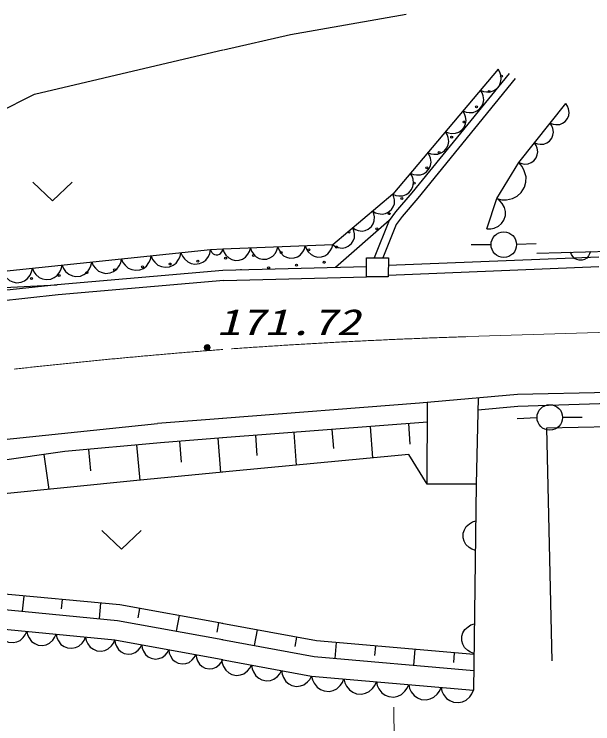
# Model space of a CAD drawing. Units: millimetres, scale not verified. Extents: x 40000 to 680000, y 20000 to 380000.
# Drawn here: x 307914 to 337264, y 231678 to 267648 of the extents above; entities that cross this region are included whole.
import ezdxf
from ezdxf.enums import TextEntityAlignment as Align

# ---------------------------------------------------------------- set-up
doc = ezdxf.new("R2010")
doc.units = ezdxf.units.MM
doc.header["$LTSCALE"] = 1000
doc.linetypes.add('CHAIN', pattern=[18.5, 12, -1.5, 3.5, -1.5])
for name, color, linetype, lineweight in [('M-BGD', 7, 'Continuous', 25), ('M-BGD-HTXT', 7, 'Continuous', 13), ('M-BMK', 2, 'CHAIN', 13)]:
    doc.layers.add(name, color=color, linetype=linetype, lineweight=lineweight)
doc.styles.add('ＭＳ ゴシック', font='')
doc.styles.get('ＭＳ ゴシック').set_extended_font_data('MS Gothic')

# ---------------------------------------------------------------- blocks, each defined once
blk = doc.blocks.new('BUHIN531')
at = {"color": 7, "linetype": 'Continuous', "lineweight": 13}
for centre, radius in [((0, 0), 150), ((0, 0), 131), ((0, 0), 112), ((0, 0), 93.8), ((0, 0), 75), ((0, 0), 56.2), ((-1, 0), 37.5), ((0, 0), 18.8)]:
    blk.add_circle(centre, radius, dxfattribs=at)
blk = doc.blocks.new('BUHIN3')
at = {"color": 7, "linetype": 'Continuous', "lineweight": 25}
blk.add_lwpolyline([(117, 1101), (-443, -156), (780, -786)], dxfattribs=at)
blk = doc.blocks.new('BUHIN359')
at = {"color": 7, "linetype": 'Continuous', "lineweight": 25}
blk.add_lwpolyline([(-257, 647), (-387, 540), (-482, 412), (-575, 229), (-596, 56), (-584, -116), (-504, -316), (-395, -449), (-261, -561), (-68, -631), (88, -655), (257, -647)], dxfattribs=at)
blk = doc.blocks.new('BUHIN360')
at = {"color": 7, "linetype": 'Continuous', "lineweight": 25}
blk.add_lwpolyline([(-573, 336), (-607, 179), (-604, 27), (-566, -164), (-481, -307), (-371, -429), (-194, -533), (-34, -570), (133, -575), (318, -514), (450, -441), (573, -336)], dxfattribs=at)
blk = doc.blocks.new('BUHIN361')
at = {"color": 7, "linetype": 'Continuous', "lineweight": 25}
blk.add_lwpolyline([(-645, 245), (-653, 78), (-623, -77), (-551, -266), (-439, -398), (-306, -504), (-106, -580), (64, -589), (235, -565), (415, -471), (537, -374), (645, -245)], dxfattribs=at)
blk = doc.blocks.new('BUHIN364')
at = {"color": 7, "linetype": 'Continuous', "lineweight": 25}
blk.add_lwpolyline([(-603, 210), (-606, 56), (-575, -87), (-504, -261), (-396, -379), (-270, -474), (-83, -539), (74, -543), (232, -517), (396, -426), (506, -332), (603, -210)], dxfattribs=at)
blk = doc.blocks.new('BUHIN396')
at = {"color": 7, "linetype": 'Continuous', "lineweight": 25}
blk.add_lwpolyline([(-205, 798), (-373, 691), (-504, 556), (-640, 355), (-690, 155), (-702, -48), (-639, -296), (-531, -468), (-390, -619), (-174, -729), (5, -781), (205, -798)], dxfattribs=at)
blk = doc.blocks.new('BUHIN397')
at = {"color": 7, "linetype": 'Continuous', "lineweight": 25}
blk.add_lwpolyline([(-120, 764), (-287, 679), (-421, 564), (-566, 389), (-631, 206), (-660, 18), (-623, -219), (-538, -390), (-420, -543), (-228, -666), (-65, -731), (120, -764)], dxfattribs=at)
blk = doc.blocks.new('BUHIN398')
at = {"color": 7, "linetype": 'Continuous', "lineweight": 25}
blk.add_circle((0, 0), 647, dxfattribs=at)
blk = doc.blocks.new('BUHIN399')
at = {"color": 7, "linetype": 'Continuous', "lineweight": 25}
blk.add_lwpolyline([(180, -467), (58, -471), (-55, -450), (-191, -401), (-287, -319), (-362, -222), (-417, -78), (-427, 45), (-411, 169), (-343, 299), (-273, 390), (-180, 467)], dxfattribs=at)
blk = doc.blocks.new('BUHIN408')
at = {"color": 7, "linetype": 'Continuous', "lineweight": 25}
blk.add_lwpolyline([(-711, -239), (-709, -56), (-670, 111), (-588, 313), (-460, 451), (-310, 557), (-89, 631), (95, 637), (280, 604), (471, 494), (603, 384), (711, 239)], dxfattribs=at)
blk = doc.blocks.new('BUHIN501')
at = {"color": 7, "linetype": 'Continuous', "lineweight": 25}
blk.add_lwpolyline([(-324, 685), (-457, 559), (-551, 414), (-639, 209), (-650, 19), (-625, -166), (-525, -378), (-397, -515), (-244, -626), (-30, -689), (140, -704), (324, -685)], dxfattribs=at)
blk = doc.blocks.new('BUHIN503')
at = {"color": 7, "linetype": 'Continuous', "lineweight": 25}
blk.add_lwpolyline([(-110, 687), (-260, 610), (-381, 506), (-510, 348), (-569, 184), (-594, 14), (-560, -199), (-483, -352), (-376, -490), (-203, -600), (-57, -658), (110, -687)], dxfattribs=at)
blk = doc.blocks.new('BUHIN504')
at = {"color": 7, "linetype": 'Continuous', "lineweight": 25}
blk.add_lwpolyline([(-179, 726), (-332, 631), (-453, 509), (-578, 328), (-625, 146), (-638, -38), (-582, -263), (-486, -420), (-359, -558), (-165, -661), (-2, -709), (179, -726)], dxfattribs=at)

msp = doc.modelspace()

# ---------------------------------------------------------------- linework, layer by layer
at = {"layer": 'M-BGD'}
for p, q in [((321928, 266623), (327803, 267648)), ((318537, 265844), (321928, 266623)), ((315979, 265257), (318499, 265844)), ((308948, 263590), (315979, 265257)), ((332456, 264853), (327117, 258529)), ((333018, 264640), (328078, 258585)), ((333328, 264388), (328382, 258324)), ((301210, 259722), (308948, 263590)), ((333511, 260125), (335902, 263121)), ((332390, 258306), (333511, 260125)), ((327117, 258529), (324073, 255954)), ((328078, 258585), (327264, 257635)), ((328382, 258324), (327588, 257400)), ((331892, 256763), (332390, 258306)), ((327264, 257635), (326940, 257189)), ((327588, 257400), (327293, 256994)), ((326940, 257189), (324212, 254803)), ((326940, 257189), (326179, 255293)), ((327293, 256994), (326609, 255292)), ((324073, 255954), (318505, 255729)), ((332097, 255961), (331097, 255952)), ((333397, 255987), (334396, 256017)), ((334429, 255531), (347689, 255923)), ((317877, 255702), (299801, 253820)), ((318499, 255729), (317877, 255702)), ((325787, 254341), (325790, 255295)), ((325790, 255295), (326893, 255291)), ((326893, 255291), (326890, 254338)), ((337564, 255338), (326892, 254911)), ((325789, 254841), (318501, 254664)), ((337577, 254838), (326890, 254410)), ((318499, 254664), (310086, 253937)), ((318544, 254146), (325787, 254341)), ((326890, 254338), (325787, 254341)), ((318544, 254146), (310137, 253419)), ((299906, 253374), (310086, 253937)), ((310086, 253937), (303632, 253242)), ((310137, 253419), (303675, 252724)), ((342765, 248562), (333439, 248364)), ((333439, 248364), (328474, 247924)), ((328474, 247924), (318477, 247158)), ((328869, 243832), (328883, 247960)), ((331449, 248188), (331354, 243824)), ((342709, 248051), (333456, 247770)), ((333456, 247770), (331435, 247569)), ((318499, 247157), (315182, 246892)), ((334432, 247181), (333433, 247141)), ((335732, 247215), (336731, 247228)), ((306920, 246047), (315182, 246892)), ((328880, 246966), (318474, 246178)), ((327910, 246893), (327989, 245855)), ((342843, 246844), (334911, 246661)), ((322092, 246452), (322218, 244791)), ((324031, 246599), (324105, 245625)), ((325971, 246746), (326091, 245160)), ((334911, 246661), (335183, 234863)), ((318499, 246177), (315331, 245927)), ((318239, 246157), (318376, 244421)), ((320153, 246305), (320230, 245286)), ((315331, 245927), (310475, 245475)), ((314117, 245814), (314284, 244018)), ((316300, 246004), (316384, 244940)), ((310475, 245475), (297865, 243707)), ((309424, 245328), (309672, 243558)), ((311689, 245588), (311790, 244501)), ((327934, 245335), (318468, 244434)), ((328869, 243832), (327934, 245335)), ((318499, 244433), (314132, 244003)), ((314132, 244003), (298439, 242437)), ((331354, 243824), (328869, 243832)), ((331354, 243824), (331210, 233380)), ((313268, 237711), (297679, 239127)), ((298496, 238334), (313158, 236918)), ((308397, 238153), (308327, 237384)), ((310345, 237976), (310303, 237508)), ((312294, 237799), (312222, 237008)), ((318499, 236764), (313268, 237711)), ((314272, 237529), (314186, 237057)), ((298131, 237367), (313021, 235926)), ((316279, 237166), (316136, 236379)), ((313158, 236918), (318499, 235952)), ((318285, 236803), (318200, 236331)), ((323243, 235880), (318443, 236765)), ((320235, 236435), (320090, 235648)), ((322240, 236065), (322153, 235593)), ((313021, 235926), (318499, 234935)), ((318440, 235952), (323136, 235087)), ((331235, 235184), (323243, 235880)), ((324242, 235793), (324173, 234996)), ((326240, 235619), (326198, 235141)), ((328238, 235445), (328168, 234648)), ((330236, 235271), (330194, 234793)), ((318437, 234936), (323001, 234095)), ((323136, 235087), (331224, 234382)), ((323001, 234095), (331210, 233380))]:
    msp.add_line(p, q, dxfattribs=at)
for points in [[(332390, 258306), (332641, 258245), (332886, 258245), (333196, 258299), (333428, 258432), (333628, 258604), (333802, 258886), (333865, 259141), (333880, 259409), (333789, 259710), (333676, 259924), (333511, 260125)], [(331892, 256763), (332088, 256763), (332268, 256807), (332486, 256903), (332634, 257043), (332750, 257205), (332828, 257445), (332828, 257644), (332790, 257844), (332669, 258049), (332548, 258187), (332390, 258306)], [(317877, 255702), (317903, 255631), (317943, 255572), (318007, 255506), (318077, 255472), (318151, 255452), (318248, 255456), (318320, 255483), (318387, 255523), (318445, 255594), (318478, 255656), (318499, 255729)]]:
    msp.add_lwpolyline(points, dxfattribs=at)
for centre in [(332634, 264507), (332001, 263732), (331369, 262958), (330736, 262183), (330104, 261409), (329471, 260634), (328838, 259860), (328206, 259085), (327573, 258311), (326941, 257536), (326308, 256762), (322861, 255704), (324268, 255846), (320047, 255420), (321454, 255562), (315823, 254985), (317230, 255132), (318640, 255278), (323636, 255071), (313010, 254693), (314416, 254839), (320821, 254787), (322229, 254929), (310197, 254400), (311603, 254546), (308790, 254253)]:
    msp.add_circle(centre, 49.8, dxfattribs=at)
for centre, start, end in [((324901, 256620), 188.2095, 72.2467), ((319414, 254645), 57.365, 125.4178)]:
    msp.add_arc(centre, 49.8, start, end, dxfattribs=at)
at = {"layer": 'M-BGD-HTXT'}
msp.add_line((327173, 232525), (327320, 218872), dxfattribs=at)
at = {"layer": 'M-BMK'}
msp.add_line((330927, 251303), (370810, 252556), dxfattribs=at)
for centre, start, end in [((340348, -48550), 91.79953, 94.17859), ((341330, -48477), 94.36447, 96.3952)]:
    msp.add_arc(centre, 300000, start, end, dxfattribs=at)

# ---------------------------------------------------------------- block references
at = {"layer": 'M-BGD', "rotation": 70.63936}
for name, p in [('BUHIN361', (332011, 264326)), ('BUHIN361', (331122, 263272)), ('BUHIN364', (335504, 262621)), ('BUHIN361', (330232, 262218)), ('BUHIN364', (334707, 261623)), ('BUHIN361', (329342, 261164)), ('BUHIN364', (333910, 260625)), ('BUHIN361', (328452, 260110)), ('BUHIN3', (309854, 258660)), ('BUHIN361', (327562, 259056)), ('BUHIN360', (326610, 258100)), ('BUHIN360', (325595, 257242)), ('BUHIN360', (324581, 256384)), ('BUHIN398', (332747, 255966)), ('BUHIN501', (317124, 255624)), ('BUHIN359', (319201, 255757)), ('BUHIN359', (320593, 255814)), ('BUHIN359', (321985, 255870)), ('BUHIN359', (323377, 255926)), ('BUHIN501', (314111, 255310)), ('BUHIN501', (315617, 255467)), ('BUHIN399', (336639, 255596)), ('BUHIN501', (311098, 254996)), ('BUHIN501', (312605, 255153)), ('BUHIN501', (308086, 254683)), ('BUHIN501', (309592, 254839)), ('BUHIN398', (335082, 247207)), ('BUHIN3', (313352, 240993)), ('BUHIN408', (331318, 241213)), ('BUHIN504', (307809, 236431)), ('BUHIN504', (309299, 236286)), ('BUHIN408', (331246, 235991)), ('BUHIN504', (310788, 236142)), ('BUHIN504', (312277, 235998)), ('BUHIN503', (313706, 235802)), ('BUHIN503', (315075, 235555)), ('BUHIN503', (316445, 235307)), ('BUHIN503', (317815, 235059)), ('BUHIN397', (319198, 234795)), ('BUHIN397', (320719, 234515)), ('BUHIN397', (322241, 234235)), ('BUHIN396', (323822, 234023)), ('BUHIN396', (325464, 233880)), ('BUHIN396', (327106, 233737)), ('BUHIN396', (328747, 233594)), ('BUHIN396', (330389, 233451))]:
    msp.add_blockref(name, p, dxfattribs=at)
at = {"layer": 'M-BGD-HTXT', "rotation": 70.63936}
msp.add_blockref('BUHIN531', (317708, 250751), dxfattribs=at)

# ---------------------------------------------------------------- texts
at = {"layer": 'M-BGD-HTXT', "style": 'ＭＳ ゴシック', "oblique": 15, "width": 1.35}
msp.add_text('171.72', height=1320, dxfattribs=at).set_placement((318193, 250985), align=Align.BOTTOM_LEFT)

doc.saveas('drawing.dxf')
